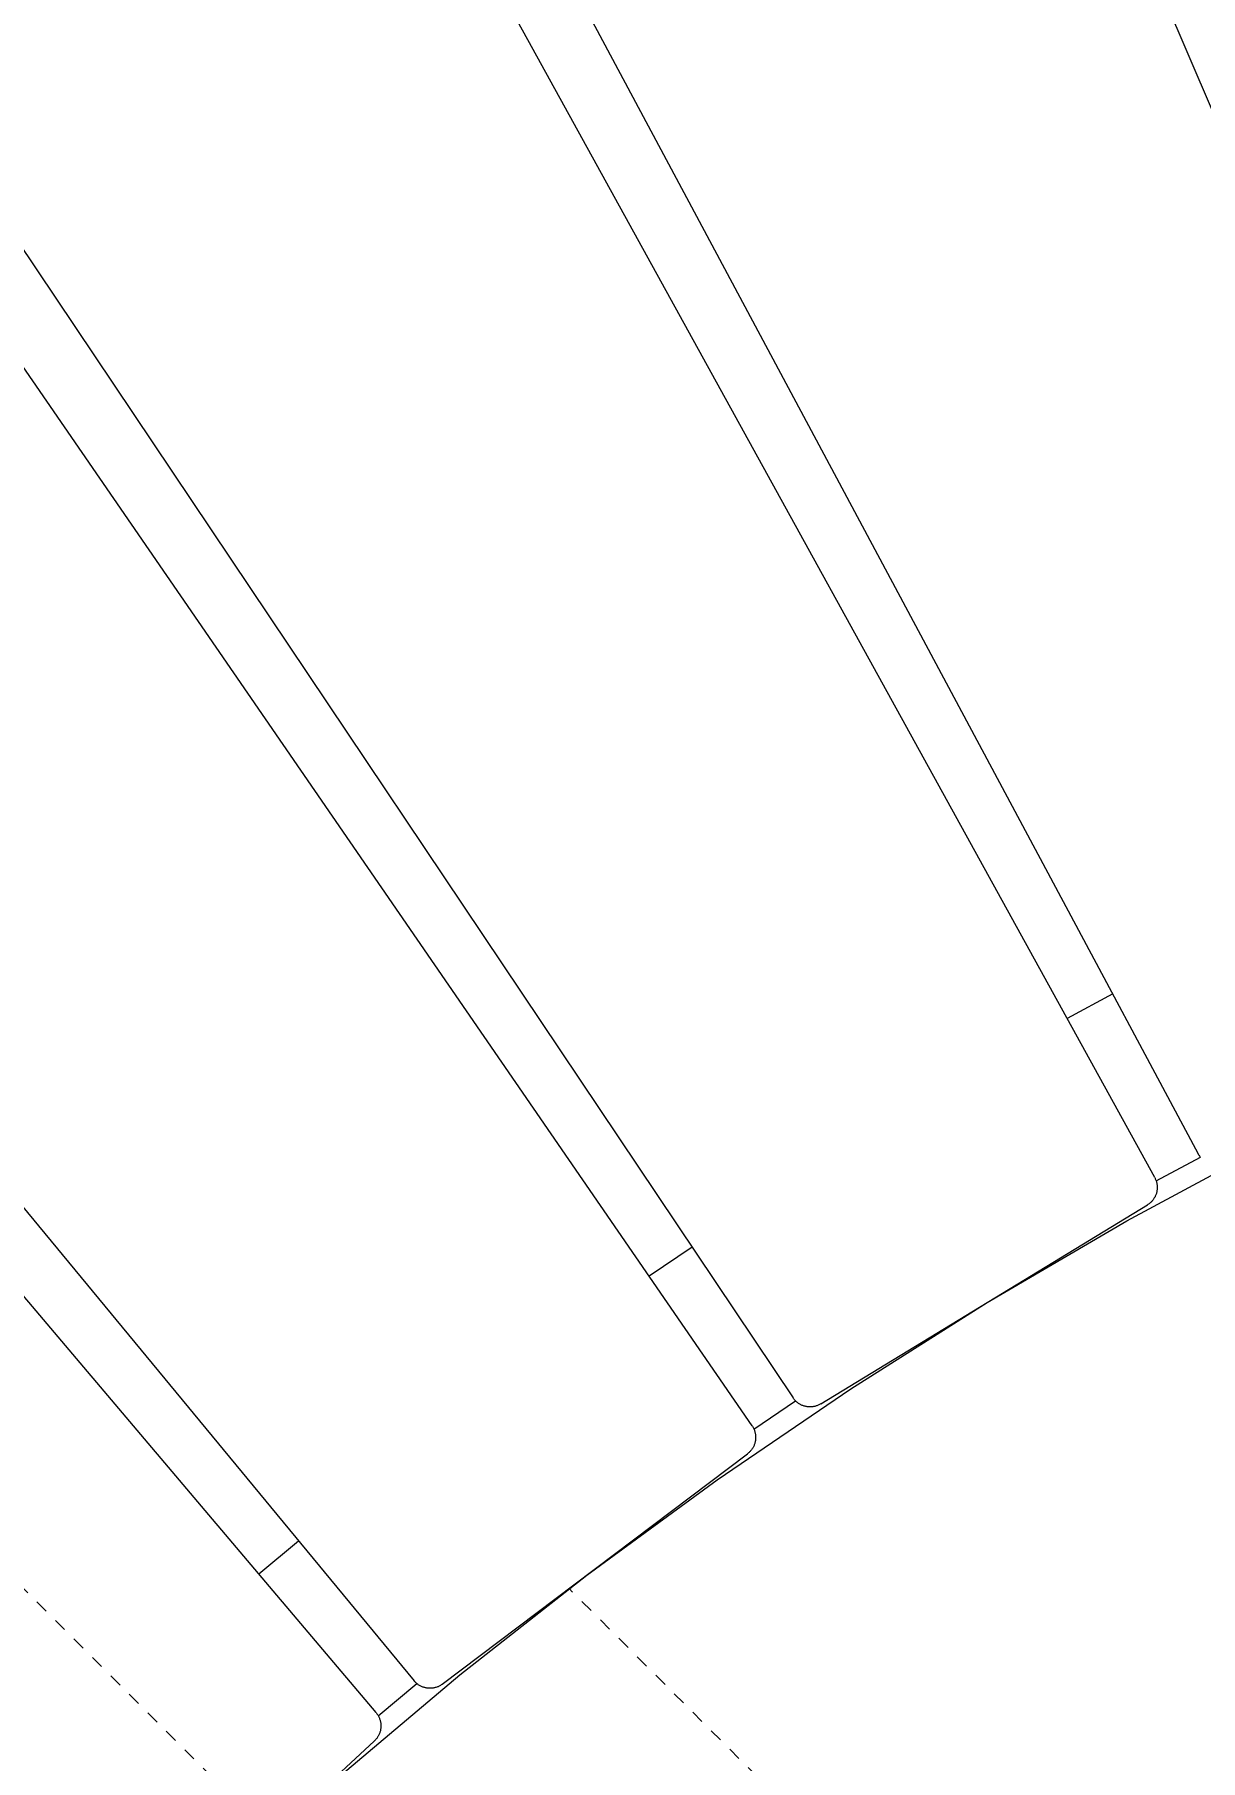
# Model space of a CAD drawing. Header units: inches. Extents: x -14 to 184, y -4 to 134.
# Drawn here: x 8.05 to 16.97, y 56.89 to 70.1 of the extents above; entities that cross this region are included whole.
import ezdxf

# ---------------------------------------------------------------- set-up
doc = ezdxf.new("R2010")
doc.units = ezdxf.units.IN
doc.linetypes.add('HIDDEN', pattern=[1.905, 1.27, -0.635])
for name, color, linetype, lineweight in [('ZANO_R', 7, 'Continuous', 0), ('ZANO_R_przerywana', 250, 'HIDDEN', 0), ('ZANO_W', 1, 'Continuous', 0)]:
    doc.layers.add(name, color=color, linetype=linetype, lineweight=lineweight)
doc.styles.get("Standard").update_dxf_attribs({"font": 'arial.ttf'})
doc.dimstyles.new('amerykanie', dxfattribs={"dimtxt": 50, "dimasz": 50, "dimexe": 0.5, "dimexo": 0.5, "dimgap": 1, "dimtad": 1, "dimdec": 0, "dimzin": 0, "dimlunit": 5, "dimtxsty": 'Standard', "dimcen": 0.09, "dimclrd": 1, "dimclre": 1, "dimclrt": 1, "dimazin": 0, "dimtfac": 1, "dimtdec": 0, "dimtmove": 0, "dimatfit": 3, "dimfxl": 1, "dimtzin": 0, "dimarcsym": 1})

# ---------------------------------------------------------------- blocks, each defined once
blk = doc.blocks.new('*D387')
at = {"layer": 'ZANO_W', "color": 1, "lineweight": -2}
for p, q in [((8.677, 54.479), (12.95, 50.207)), ((59.639, 54.479), (55.366, 50.207))]:
    blk.add_line(p, q, dxfattribs=at)
blk.add_arc((34.158, 28.998), 30.493, 46.8791, 133.1209, dxfattribs=at)
at = {"layer": 'ZANO_W', "color": 1}
for points in [[(13.199, 51.375), (13.431, 51.136), (12.597, 50.56)], [(54.885, 51.136), (55.117, 51.375), (55.72, 50.56)]]:
    blk.add_solid(points, dxfattribs=at)
at = {"layer": 'ZANO_W', "color": 1, "insert": (34.158, 60.831), "char_height": 1.625, "attachment_point": 5}
blk.add_mtext("90%%d0'", dxfattribs=at)

msp = doc.modelspace()

# ---------------------------------------------------------------- linework, layer by layer
at = {"layer": 'ZANO_R'}
for p, q in [((19.87527, 62.93231), (13.0275, 78.94794)), ((8.73564, 76.88702), (16.9532, 61.52916)), ((16.61982, 61.34815), (8.21525, 76.60447)), ((4.1493, 74.12747), (13.85157, 59.66171)), ((13.53781, 59.44848), (3.65954, 73.79463)), ((-0.1403, 70.92605), (10.95074, 57.49544)), ((10.65971, 57.25211), (-0.59457, 70.54621)), ((16.29833, 62.75307), (15.95004, 62.56396)), ((16.40626, 61.01579), (17.49451, 61.60346)), ((16.63153, 61.32123), (16.9694, 61.50468)), ((16.95587, 61.52438), (16.9532, 61.52916)), ((16.95869, 61.5197), (16.95587, 61.52438)), ((16.96168, 61.51513), (16.95869, 61.5197)), ((16.96482, 61.51066), (16.96168, 61.51513)), ((16.96812, 61.5063), (16.96482, 61.51066)), ((16.97157, 61.50205), (16.96812, 61.5063)), ((16.61982, 61.34815), (16.62238, 61.34331)), ((16.62238, 61.34331), (16.62476, 61.3384)), ((16.62476, 61.3384), (16.62697, 61.3334)), ((16.62697, 61.3334), (16.62901, 61.32833)), ((16.62901, 61.32833), (16.63087, 61.32319)), ((16.63087, 61.32319), (16.63255, 61.31799)), ((16.63255, 61.31799), (16.63405, 61.31273)), ((16.63405, 61.31273), (16.63537, 61.30743)), ((16.63537, 61.30743), (16.6365, 61.30208)), ((16.6365, 61.30208), (16.63745, 61.2967)), ((16.63745, 61.2967), (16.6382, 61.29128)), ((16.59755, 61.16528), (16.59377, 61.16133)), ((16.60119, 61.16936), (16.59755, 61.16528)), ((16.60468, 61.17356), (16.60119, 61.16936)), ((16.60803, 61.17788), (16.60468, 61.17356)), ((16.61123, 61.18231), (16.60803, 61.17788)), ((16.61427, 61.18686), (16.61123, 61.18231)), ((16.61715, 61.1915), (16.61427, 61.18686)), ((16.61986, 61.19624), (16.61715, 61.1915)), ((16.62241, 61.20108), (16.61986, 61.19624)), ((16.6248, 61.206), (16.62241, 61.20108)), ((16.62701, 61.21099), (16.6248, 61.206)), ((16.62904, 61.21607), (16.62701, 61.21099)), ((16.6309, 61.22121), (16.62904, 61.21607)), ((16.63258, 61.22641), (16.6309, 61.22121)), ((16.63407, 61.23167), (16.63258, 61.22641)), ((16.63539, 61.23697), (16.63407, 61.23167)), ((16.63652, 61.24232), (16.63539, 61.23697)), ((16.63746, 61.2477), (16.63652, 61.24232)), ((16.63821, 61.25312), (16.63746, 61.2477)), ((16.6382, 61.29128), (16.63877, 61.28585)), ((16.63878, 61.25855), (16.63821, 61.25312)), ((16.63877, 61.28585), (16.63915, 61.28039)), ((16.63916, 61.264), (16.63878, 61.25855)), ((16.63915, 61.28039), (16.63935, 61.27493)), ((16.63935, 61.26947), (16.63916, 61.264)), ((16.63935, 61.27493), (16.63935, 61.26947)), ((14.06429, 59.61494), (16.56382, 61.13767)), ((16.56844, 61.14059), (16.56382, 61.13767)), ((16.57295, 61.14368), (16.56844, 61.14059)), ((16.57736, 61.14691), (16.57295, 61.14368)), ((16.58164, 61.1503), (16.57736, 61.14691)), ((16.58581, 61.15384), (16.58164, 61.1503)), ((16.58986, 61.15751), (16.58581, 61.15384)), ((16.59377, 61.16133), (16.58986, 61.15751)), ((15.33871, 60.39131), (16.40626, 61.01579)), ((13.07837, 60.81452), (12.75059, 60.59176)), ((14.2931, 59.73075), (15.33871, 60.39131)), ((13.27065, 59.03487), (14.2931, 59.73075)), ((13.55213, 59.42286), (13.87012, 59.63896)), ((13.85469, 59.65722), (13.85157, 59.66171)), ((13.85797, 59.65285), (13.85469, 59.65722)), ((13.86139, 59.64859), (13.85797, 59.65285)), ((13.86497, 59.64445), (13.86139, 59.64859)), ((13.86868, 59.64044), (13.86497, 59.64445)), ((13.87253, 59.63656), (13.86868, 59.64044)), ((13.87651, 59.63282), (13.87253, 59.63656)), ((13.88062, 59.62922), (13.87651, 59.63282)), ((13.88485, 59.62576), (13.88062, 59.62922)), ((13.8892, 59.62245), (13.88485, 59.62576)), ((13.89367, 59.6193), (13.8892, 59.62245)), ((13.89824, 59.6163), (13.89367, 59.6193)), ((13.90291, 59.61346), (13.89824, 59.6163)), ((13.90767, 59.61078), (13.90291, 59.61346)), ((13.91253, 59.60827), (13.90767, 59.61078)), ((13.91747, 59.60594), (13.91253, 59.60827)), ((13.92249, 59.60377), (13.91747, 59.60594)), ((13.92758, 59.60178), (13.92249, 59.60377)), ((13.93273, 59.59997), (13.92758, 59.60178)), ((13.93795, 59.59834), (13.93273, 59.59997)), ((13.94322, 59.59689), (13.93795, 59.59834)), ((13.94854, 59.59562), (13.94322, 59.59689)), ((13.9539, 59.59454), (13.94854, 59.59562)), ((13.95929, 59.59365), (13.9539, 59.59454)), ((13.96471, 59.59294), (13.95929, 59.59365)), ((13.97015, 59.59242), (13.96471, 59.59294)), ((13.9756, 59.59209), (13.97015, 59.59242)), ((13.98107, 59.59195), (13.9756, 59.59209)), ((13.98653, 59.592), (13.98107, 59.59195)), ((13.99199, 59.59224), (13.98653, 59.592)), ((13.99744, 59.59267), (13.99199, 59.59224)), ((14.00287, 59.59329), (13.99744, 59.59267)), ((14.00828, 59.5941), (14.00287, 59.59329)), ((14.01365, 59.59509), (14.00828, 59.5941)), ((14.01899, 59.59627), (14.01365, 59.59509)), ((14.02428, 59.59763), (14.01899, 59.59627)), ((14.02953, 59.59918), (14.02428, 59.59763)), ((14.03471, 59.60091), (14.02953, 59.59918)), ((14.03983, 59.60281), (14.03471, 59.60091)), ((14.04489, 59.6049), (14.03983, 59.60281)), ((14.04986, 59.60715), (14.04489, 59.6049)), ((14.05476, 59.60958), (14.04986, 59.60715)), ((14.05957, 59.61218), (14.05476, 59.60958)), ((14.06429, 59.61494), (14.05957, 59.61218)), ((13.53781, 59.44848), (13.54083, 59.44393)), ((13.54083, 59.44393), (13.5437, 59.43927)), ((13.5437, 59.43927), (13.54639, 59.43452)), ((13.54639, 59.43452), (13.54892, 59.42967)), ((13.54892, 59.42967), (13.55129, 59.42474)), ((13.55129, 59.42474), (13.55348, 59.41974)), ((13.55348, 59.41974), (13.55549, 59.41465)), ((13.55549, 59.41465), (13.55733, 59.40951)), ((13.55858, 59.31272), (13.55688, 59.30753)), ((13.55733, 59.40951), (13.55898, 59.4043)), ((13.5601, 59.31797), (13.55858, 59.31272)), ((13.55898, 59.4043), (13.56046, 59.39904)), ((13.56144, 59.32327), (13.5601, 59.31797)), ((13.56046, 59.39904), (13.56175, 59.39372)), ((13.56259, 59.32861), (13.56144, 59.32327)), ((13.56175, 59.39372), (13.56286, 59.38837)), ((13.56356, 59.33399), (13.56259, 59.32861)), ((13.56286, 59.38837), (13.56378, 59.38298)), ((13.56434, 59.3394), (13.56356, 59.33399)), ((13.56378, 59.38298), (13.56451, 59.37757)), ((13.56493, 59.34484), (13.56434, 59.3394)), ((13.56451, 59.37757), (13.56505, 59.37213)), ((13.56534, 59.35029), (13.56493, 59.34484)), ((13.56505, 59.37213), (13.56541, 59.36668)), ((13.56555, 59.35575), (13.56534, 59.35029)), ((13.56541, 59.36668), (13.56557, 59.36121)), ((13.56557, 59.36121), (13.56555, 59.35575)), ((11.16705, 57.47003), (13.50299, 59.23348)), ((13.5073, 59.23685), (13.50299, 59.23348)), ((13.51148, 59.24037), (13.5073, 59.23685)), ((13.51554, 59.24403), (13.51148, 59.24037)), ((13.51947, 59.24782), (13.51554, 59.24403)), ((13.52327, 59.25176), (13.51947, 59.24782)), ((13.52693, 59.25582), (13.52327, 59.25176)), ((13.53044, 59.26), (13.52693, 59.25582)), ((13.53381, 59.26431), (13.53044, 59.26)), ((13.53702, 59.26873), (13.53381, 59.26431)), ((13.54009, 59.27325), (13.53702, 59.26873)), ((13.54299, 59.27789), (13.54009, 59.27325)), ((13.54573, 59.28261), (13.54299, 59.27789)), ((13.5483, 59.28744), (13.54573, 59.28261)), ((13.55071, 59.29234), (13.5483, 59.28744)), ((13.55294, 59.29733), (13.55071, 59.29234)), ((13.555, 59.3024), (13.55294, 59.29733)), ((13.55688, 59.30753), (13.555, 59.3024)), ((12.27255, 58.30449), (13.27065, 59.03487)), ((10.06687, 58.56576), (9.76283, 58.31155)), ((11.29998, 57.54046), (12.27255, 58.30449)), ((10.35405, 56.74368), (11.29998, 57.54046)), ((10.67651, 57.22803), (10.97146, 57.47465)), ((10.95429, 57.49129), (10.95074, 57.49544)), ((10.95799, 57.48726), (10.95429, 57.49129)), ((10.96182, 57.48336), (10.95799, 57.48726)), ((10.96579, 57.4796), (10.96182, 57.48336)), ((10.96988, 57.47598), (10.96579, 57.4796)), ((10.9741, 57.4725), (10.96988, 57.47598)), ((10.97843, 57.46917), (10.9741, 57.4725)), ((10.98288, 57.466), (10.97843, 57.46917)), ((10.98743, 57.46298), (10.98288, 57.466)), ((11.15811, 57.46375), (11.15347, 57.46085)), ((11.16263, 57.46681), (11.15811, 57.46375)), ((11.16705, 57.47003), (11.16263, 57.46681)), ((10.99209, 57.46012), (10.98743, 57.46298)), ((10.99684, 57.45742), (10.99209, 57.46012)), ((11.00169, 57.45489), (10.99684, 57.45742)), ((11.00662, 57.45253), (11.00169, 57.45489)), ((11.01163, 57.45034), (11.00662, 57.45253)), ((11.01671, 57.44832), (11.01163, 57.45034)), ((11.02186, 57.44649), (11.01671, 57.44832)), ((11.02706, 57.44483), (11.02186, 57.44649)), ((11.03233, 57.44336), (11.02706, 57.44483)), ((11.03764, 57.44207), (11.03233, 57.44336)), ((11.04299, 57.44096), (11.03764, 57.44207)), ((11.04838, 57.44004), (11.04299, 57.44096)), ((11.05379, 57.43931), (11.04838, 57.44004)), ((11.05923, 57.43877), (11.05379, 57.43931)), ((11.06469, 57.43841), (11.05923, 57.43877)), ((11.07015, 57.43825), (11.06469, 57.43841)), ((11.07562, 57.43827), (11.07015, 57.43825)), ((11.08108, 57.43849), (11.07562, 57.43827)), ((11.08653, 57.43889), (11.08108, 57.43849)), ((11.09196, 57.43948), (11.08653, 57.43889)), ((11.09737, 57.44027), (11.09196, 57.43948)), ((11.10275, 57.44123), (11.09737, 57.44027)), ((11.10809, 57.44239), (11.10275, 57.44123)), ((11.11339, 57.44373), (11.10809, 57.44239)), ((11.11864, 57.44525), (11.11339, 57.44373)), ((11.12383, 57.44695), (11.11864, 57.44525)), ((11.12897, 57.44883), (11.12383, 57.44695)), ((11.13403, 57.45089), (11.12897, 57.44883)), ((11.13902, 57.45313), (11.13403, 57.45089)), ((11.14392, 57.45553), (11.13902, 57.45313)), ((11.14875, 57.45811), (11.14392, 57.45553)), ((11.15347, 57.46085), (11.14875, 57.45811)), ((10.65971, 57.25211), (10.66317, 57.24787)), ((10.66317, 57.24787), (10.66648, 57.24352)), ((10.66648, 57.24352), (10.66964, 57.23906)), ((10.66964, 57.23906), (10.67264, 57.23449)), ((10.67264, 57.23449), (10.67548, 57.22982)), ((10.67548, 57.22982), (10.67815, 57.22506)), ((10.67815, 57.22506), (10.68066, 57.2202)), ((10.68066, 57.2202), (10.683, 57.21526)), ((10.683, 57.21526), (10.68517, 57.21024)), ((10.68517, 57.21024), (10.68716, 57.20515)), ((10.68716, 57.20515), (10.68897, 57.2)), ((10.68897, 57.2), (10.6906, 57.19478)), ((10.67402, 57.06844), (10.6711, 57.06383)), ((10.67678, 57.07316), (10.67402, 57.06844)), ((10.67938, 57.07797), (10.67678, 57.07316)), ((10.68181, 57.08287), (10.67938, 57.07797)), ((10.68406, 57.08784), (10.68181, 57.08287)), ((10.68615, 57.0929), (10.68406, 57.08784)), ((10.68805, 57.09802), (10.68615, 57.0929)), ((10.68978, 57.10321), (10.68805, 57.09802)), ((10.69132, 57.10845), (10.68978, 57.10321)), ((10.6906, 57.19478), (10.69205, 57.18951)), ((10.69269, 57.11374), (10.69132, 57.10845)), ((10.69205, 57.18951), (10.69332, 57.18419)), ((10.69386, 57.11908), (10.69269, 57.11374)), ((10.69332, 57.18419), (10.6944, 57.17884)), ((10.69486, 57.12445), (10.69386, 57.11908)), ((10.6944, 57.17884), (10.6953, 57.17345)), ((10.69566, 57.12986), (10.69486, 57.12445)), ((10.6953, 57.17345), (10.69601, 57.16803)), ((10.69628, 57.13529), (10.69566, 57.12986)), ((10.69601, 57.16803), (10.69653, 57.16258)), ((10.69671, 57.14074), (10.69628, 57.13529)), ((10.69653, 57.16258), (10.69685, 57.15713)), ((10.69695, 57.1462), (10.69671, 57.14074)), ((10.69685, 57.15713), (10.697, 57.15167)), ((10.697, 57.15167), (10.69695, 57.1462)), ((8.49718, 55.04797), (10.64642, 57.03471)), ((10.65037, 57.03849), (10.64642, 57.03471)), ((10.65418, 57.04241), (10.65037, 57.03849)), ((10.65786, 57.04645), (10.65418, 57.04241)), ((10.66139, 57.05062), (10.65786, 57.04645)), ((10.66478, 57.05491), (10.66139, 57.05062)), ((10.66802, 57.05931), (10.66478, 57.05491)), ((10.6711, 57.06383), (10.66802, 57.05931))]:
    msp.add_line(p, q, dxfattribs=at)
at = {"layer": 'ZANO_R_przerywana', "ltscale": 0.05}
for p, q in [((9.54874, 56.61455), (-2.42197, 68.58526)), ((14.00295, 56.33616), (12.13752, 58.2016))]:
    msp.add_line(p, q, dxfattribs=at)

# ---------------------------------------------------------------- dimensions: what is measured, and where the dimension line sits
at = {"layer": 'ZANO_W'}
dim = msp.add_angular_dim_2l(base=(42.05041, 58.4522), line1=((59.99275, 54.83286), (60.27113, 55.11125)), line2=((8.04544, 55.11125), (8.32383, 54.83286)), dimstyle='amerykanie', override={"dimtxt": 1.625, "dimasz": 1, "dimgap": 0.5, "dimdec": 4, "dimaunit": 1, "dimadec": 1, "dimtdec": 4, "dimtmove": 1, "dimfrac": 2}, dxfattribs=at)
dim.commit()
dim.dimension.update_dxf_attribs({"geometry": '*D387', "text_midpoint": (34.15829, 60.83143)})

doc.saveas('drawing.dxf')
